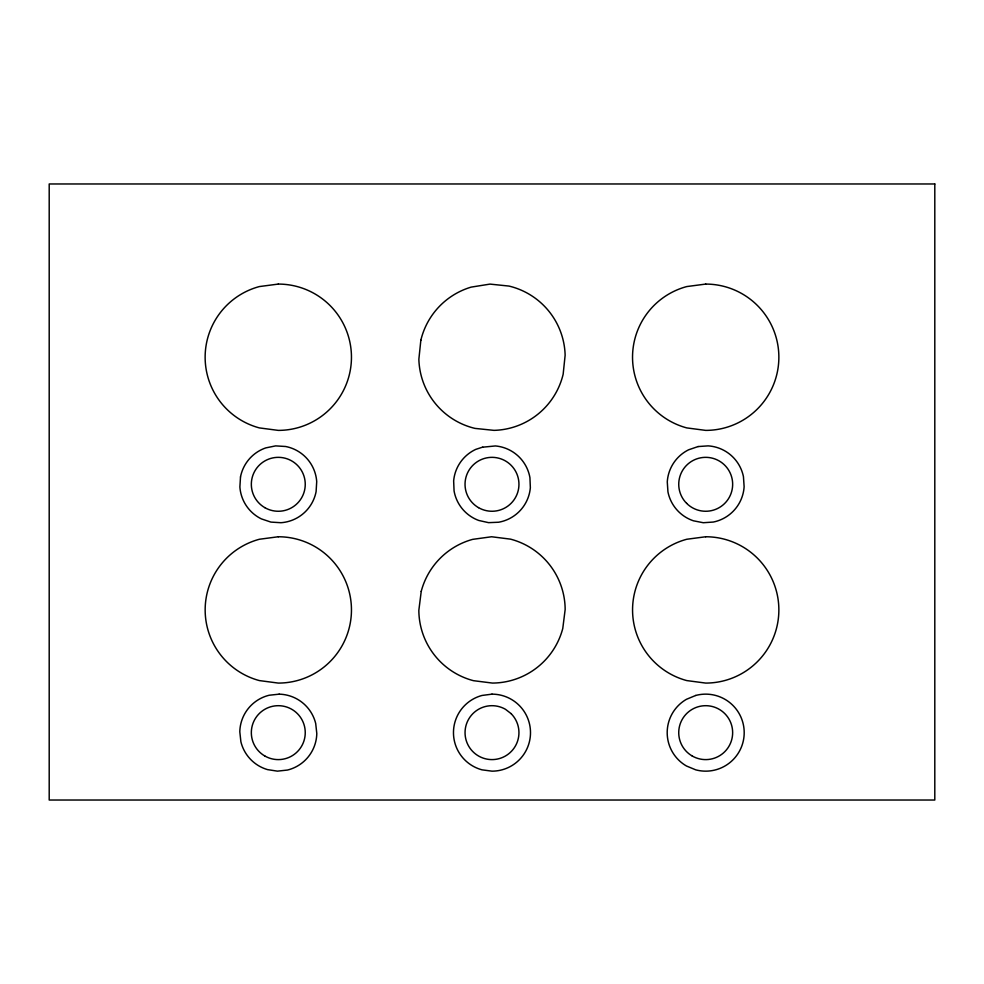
<?xml version="1.0" encoding="UTF-8"?>
<svg xmlns="http://www.w3.org/2000/svg" width="984" height="984" viewBox="0 0 984 984"><rect width="100%" height="100%" fill="white"/><g stroke="black" fill="none" stroke-linecap="round" stroke-linejoin="round"><path stroke-width="1.48" d="M240.502 476.933L239.887 486.969A38.499 38.499 0 0 0 261.412 518.9L270.944 522.098L280.969 522.713A38.499 38.499 0 0 0 316.098 491.656L316.713 481.631A38.499 38.499 0 0 0 285.668 446.502L275.631 445.887L265.778 447.892A38.499 38.499 0 0 0 240.502 476.933M420.844 340.243L418.864 359.234A73.16 73.16 0 0 0 475.001 428.397L494.005 430.365A73.16 73.16 0 0 0 563.156 374.228L565.136 355.236A73.16 73.16 0 0 0 508.999 286.073L489.995 284.105L471.139 287.119A73.16 73.16 0 0 0 420.844 340.243M421.226 591.372L418.84 610.326A73.16 73.16 0 0 0 473.464 680.682L492.406 683.068A73.16 73.16 0 0 0 562.774 628.456L565.16 609.514A73.16 73.16 0 0 0 510.536 539.146L491.594 536.76L472.677 539.355A73.16 73.16 0 0 0 421.226 591.372M695.737 695.454L686.451 699.304A38.499 38.499 0 0 0 686.451 765.995L695.737 769.845A38.499 38.499 0 0 0 744.199 732.649A38.499 38.499 0 0 0 695.737 695.454M698.099 446.552L688.579 449.811A38.499 38.499 0 0 0 667.275 481.877L667.951 491.902A38.499 38.499 0 0 0 693.413 520.794L703.277 522.725L713.302 522.049A38.499 38.499 0 0 0 744.125 486.723L743.449 476.699A38.499 38.499 0 0 0 708.123 445.875L698.099 446.552M482.713 447.105L475.789 449.368A38.499 38.499 0 0 0 453.649 480.881L454.067 490.918A38.499 38.499 0 0 0 478.765 520.462L488.581 522.652L498.617 522.233A38.499 38.499 0 0 0 530.351 487.72L529.933 477.683A38.499 38.499 0 0 0 495.419 445.949L482.849 447.166M492 694.15L482.037 695.454A38.499 38.499 0 0 0 482.037 769.845L492 771.161A38.499 38.499 0 0 0 530.499 732.649A38.499 38.499 0 0 0 492 694.15M278.3 284.081L259.37 286.565A73.16 73.16 0 0 0 259.37 427.905L278.3 430.389A73.16 73.16 0 0 0 351.46 357.229A73.16 73.16 0 0 0 278.3 284.081M705.7 284.081L686.77 286.565A73.16 73.16 0 0 0 686.77 427.905L705.7 430.389A73.16 73.16 0 0 0 778.861 357.229A73.16 73.16 0 0 0 705.7 284.081M278.3 536.76L259.37 539.257A73.16 73.16 0 0 0 259.37 680.584L278.3 683.081A73.16 73.16 0 0 0 351.46 609.92A73.16 73.16 0 0 0 278.3 536.76M705.7 536.76L686.77 539.257A73.16 73.16 0 0 0 686.77 680.584L705.7 683.081A73.16 73.16 0 0 0 778.861 609.92A73.16 73.16 0 0 0 705.7 536.76M279.161 694.163L269.161 695.245A38.499 38.499 0 0 0 239.801 731.788L240.895 741.788A38.499 38.499 0 0 0 267.513 769.611L277.439 771.149L287.439 770.054A38.499 38.499 0 0 0 316.799 733.51L315.704 723.523A38.499 38.499 0 0 0 279.161 694.163M934.8 183.971L49.2 183.971L49.2 800.029L934.8 800.029L934.8 183.971M511.053 713.597L505.481 709.304A26.949 26.949 0 0 0 465.149 730.3A26.949 26.949 0 0 0 501.213 757.975A26.949 26.949 0 0 0 511.053 713.597M264.819 755.995A26.949 26.949 0 0 0 305.249 732.649A26.949 26.949 0 0 0 264.819 709.304A26.949 26.949 0 0 0 264.819 755.995M692.219 755.995A26.949 26.949 0 0 0 732.649 732.649A26.949 26.949 0 0 0 692.219 709.304A26.949 26.949 0 0 0 692.219 755.995M686.635 503.353A26.949 26.949 0 0 0 731.739 491.274A26.949 26.949 0 0 0 698.726 458.261A26.949 26.949 0 0 0 686.635 503.353M478.519 507.646A26.949 26.949 0 0 0 518.949 484.3A26.949 26.949 0 0 0 478.519 460.955A26.949 26.949 0 0 0 478.519 507.646M264.819 507.646A26.949 26.949 0 0 0 305.249 484.3A26.949 26.949 0 0 0 264.819 460.955A26.949 26.949 0 0 0 264.819 507.646"/></g></svg>
